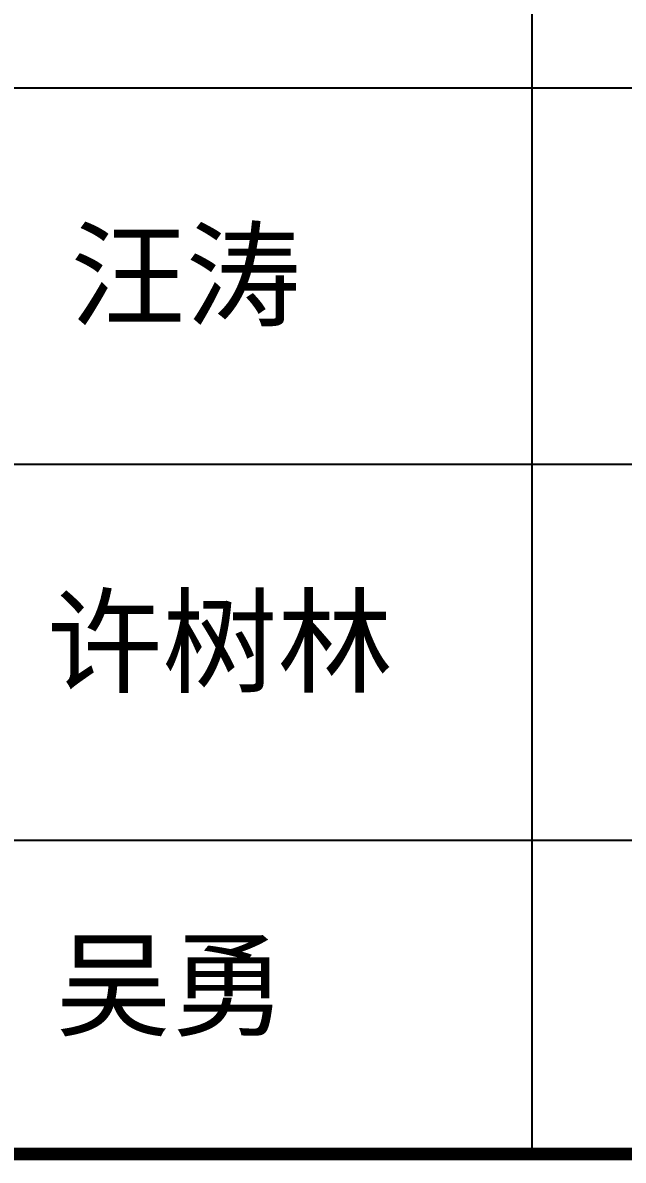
# Model space of a CAD drawing. Extents: x 1680110 to 4798266, y 269661 to 1249705.
# Drawn here: x 2470767 to 2474502, y 608415 to 615497 of the extents above; entities that cross this region are included whole.
import ezdxf

# ---------------------------------------------------------------- set-up
doc = ezdxf.new("R2010")
doc.units = 0
doc.header["$LTSCALE"] = 1000
doc.header["$MEASUREMENT"] = 0
doc.layers.add('0-签名', color=2, linetype='Continuous')
doc.layers.add('图框', color=4, linetype='Continuous')
doc.styles.add('STYLE-黑体', font='simhei.ttf')

msp = doc.modelspace()

# ---------------------------------------------------------------- linework, layer by layer
at = {"layer": '图框', "color": 0}
for p, q in [((2466818.2, 615092.1), (2478174.2, 615092.1)), ((2466818.2, 612749.5), (2478174.2, 612749.5)), ((2466818.2, 610406.9), (2478174.2, 610406.9)), ((2466818.2, 608454.8), (2478174.2, 608454.8))]:
    msp.add_line(p, q, dxfattribs=at)
msp.add_lwpolyline([(2473936.1, 608454.8), (2473936.1, 621729.5)], dxfattribs=at)
at = {"layer": '图框', "color": 0, "const_width": 79.1}
msp.add_lwpolyline([(2466818.2, 608454.8), (2478174.2, 608454.8)], dxfattribs=at)

# ---------------------------------------------------------------- texts
at = {"layer": '0-签名', "color": 4, "style": 'STYLE-黑体'}
msp.add_text('吴勇', height=525.89, dxfattribs=at).set_placement((2470972.7, 609244.2))
at = {"layer": '图框', "color": 4, "style": 'STYLE-黑体'}
for s, p in [('汪涛', (2471062.9, 613663.7)), ('许树林', (2470916.7, 611381.4))]:
    msp.add_text(s, height=525.89, dxfattribs=at).set_placement(p)

doc.saveas('drawing.dxf')
